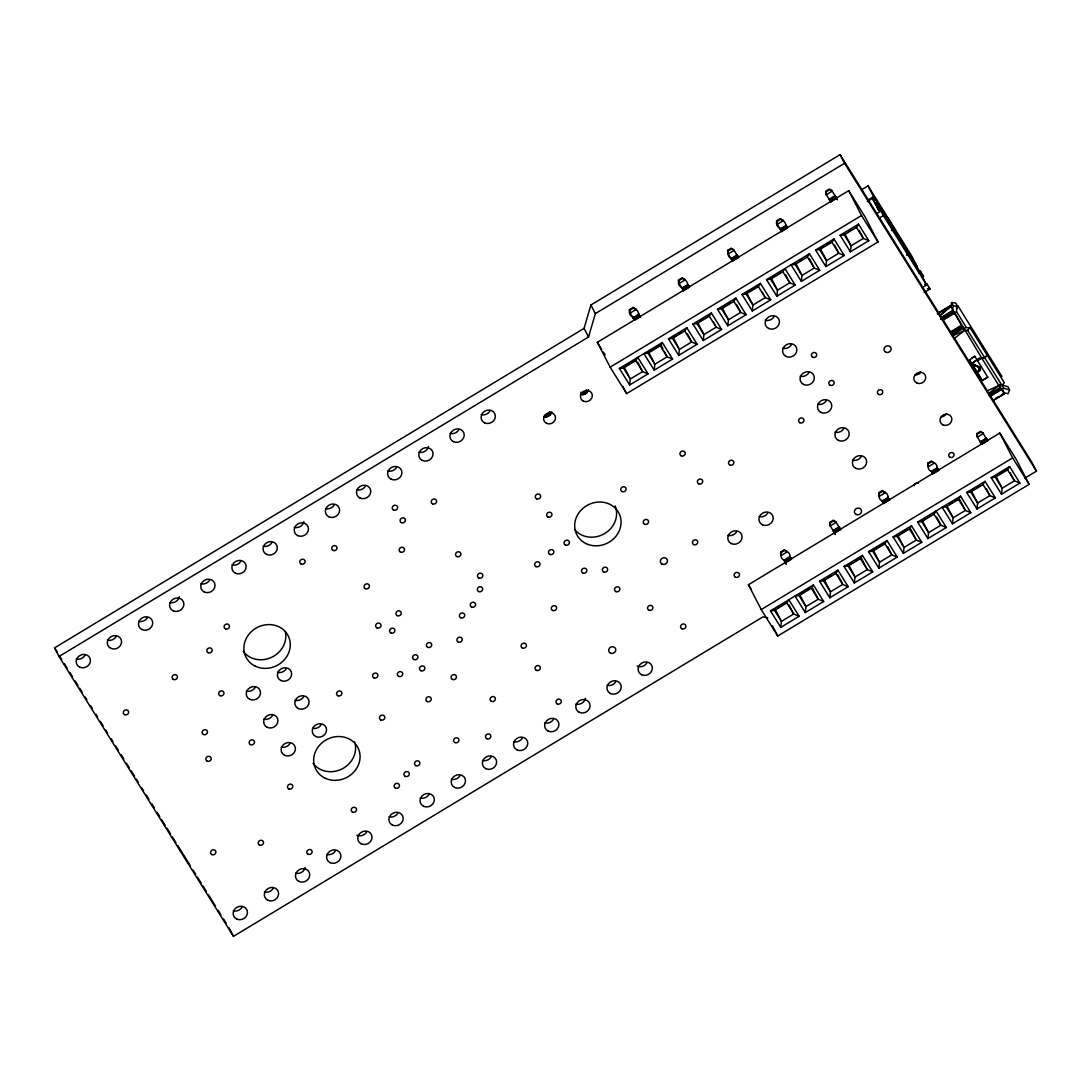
<?xml version="1.0" encoding="UTF-8"?>
<svg xmlns="http://www.w3.org/2000/svg" width="1091" height="1091" viewBox="0 0 1091 1091"><rect width="100%" height="100%" fill="white"/><g stroke="black" fill="none" stroke-linecap="round" stroke-linejoin="round"><path stroke-width="1.5" d="M981.941 379.927L977.195 372.331L980.236 370.108L979.786 367.272L979.909 370.122L977.059 372.113L982.214 380.473L987.737 377.145L982.214 380.473M969.994 327.614L967.635 330.355L964.553 330.478L963.721 328.855L965.494 327.791L969.994 327.614L987.096 355.052L984.737 357.793L981.655 357.916L950.384 305.753L937.414 313.581L950.493 305.862L951.366 307.103M1004.456 393.51L993.083 400.561L1004.552 393.742L1001.933 389.282L1003.665 388.246L1009.598 389.951L1008.084 393.769L1003.993 392.596M547.014 415.235L545.391 415.207L543.836 416.68L546.905 416.735L549.632 411.621M583.808 393.046L582.171 393.019L580.63 394.478L583.699 394.547L586.453 389.937M919.645 373.763L919.699 372.986L916.835 374.718M629.671 384.959L619.374 368.431L623.452 367.994L635.726 360.589L637.771 357.343L648.068 373.858L629.671 384.959L630.325 379.013L624.052 366.849L634.948 360.275M619.374 368.431L662.292 342.533L672.601 359.062L654.205 370.163L654.859 364.217L648.586 352.052M678.725 355.366L668.428 338.837L686.825 327.736L697.122 344.265L678.725 355.366L679.379 349.42L673.106 337.255L675.834 335.619M703.259 340.569L692.949 324.041L711.346 312.94L721.642 329.468L703.259 340.569L703.9 334.61L697.626 322.459M727.779 325.773L717.483 309.244L735.866 298.143L746.176 314.672L727.779 325.773L728.433 319.813L722.16 307.662L724.888 306.026M752.299 310.976L742.003 294.447L760.4 283.346L770.696 299.875L752.299 310.976L752.954 305.016L746.68 292.865L757.59 286.292M776.833 296.179L766.523 279.651L770.614 279.201L782.874 271.809L784.92 268.55L795.23 285.078L776.833 296.179L777.488 290.22L771.214 278.069M766.523 279.651L809.454 253.753L819.75 270.282L801.353 281.383L802.008 275.423L795.734 263.272M780.774 627.366L770.464 610.837L774.555 610.387L786.816 602.996L788.861 599.736L799.158 616.265L780.774 627.366L781.415 621.406L775.155 609.255M825.887 266.586L815.577 250.057L833.974 238.956L844.27 255.485L825.887 266.586L826.528 260.626L820.255 248.475M770.464 610.837L813.381 584.94L823.691 601.468L805.294 612.569L805.949 606.61L799.676 594.459L803.767 591.99M850.407 251.789L840.111 235.261L858.494 224.16L868.804 240.688L850.407 251.789L851.062 245.83L844.789 233.679M829.828 597.773L819.518 581.244L837.915 570.143L848.212 586.672L829.828 597.773L830.469 591.813L824.196 579.662M854.348 582.976L844.052 566.447L862.435 555.346L872.745 571.875L854.348 582.976L855.003 577.016L848.73 564.865M878.869 568.179L868.572 551.651L886.969 540.55L897.266 557.078L878.869 568.179L879.523 562.22L873.25 550.069L884.146 543.495M903.403 553.382L893.093 536.854L911.49 525.753L921.8 542.282L903.403 553.382L904.057 547.423L897.784 535.272L907.317 529.517M927.923 538.586L917.626 522.057L921.704 521.607L933.978 514.202L936.023 510.956L946.32 527.485L927.923 538.586L928.577 532.626L922.304 520.475L925.032 518.825M917.626 522.057L960.544 496.16L970.84 512.688L952.457 523.789L953.098 517.83L946.824 505.679M976.977 508.979L966.681 492.464L985.064 481.363L995.374 497.891L976.977 508.979L977.631 503.033L971.358 490.882L974.086 489.232M1001.497 494.182L991.201 477.653L1009.598 466.566L1019.894 483.095L1001.497 494.182L1002.152 488.236L995.878 476.085M979.718 370.395L979.295 367.012M963.721 328.855L954.543 313.267L956.275 312.217L957.421 306.244L955.757 302.998L951.611 302.602L950.807 306.721L940.374 315.367M951.611 302.602L953.275 305.835L952.484 309.953L954.543 313.267M767.832 617.806L762.977 616.879L233.46 936.364L59.009 656.496L54.55 647.849L584.067 328.377L590.913 304.989L840.097 154.636L1031.991 462.489L1036.45 471.135L1024.79 478.172M59.009 656.496L588.526 337.01L595.372 313.622L844.557 163.282L840.097 154.636M583.699 394.547L586.522 393.128L588.608 389.664M545.868 416.885L546.468 415.316M582.662 394.697L583.262 393.128M546.905 416.735L549.728 415.33L551.541 412.821L549.469 413.175M956.357 308.739L958.034 306.039L1001.988 376.559M654.205 370.163L643.895 353.634L647.986 353.198L660.246 345.792L662.292 342.533M668.428 338.837L672.506 338.401L684.78 330.996L686.825 327.736M692.949 324.041L697.04 323.591L709.3 316.199L711.346 312.94M717.483 309.244L721.56 308.794L733.82 301.402L735.866 298.143M742.003 294.447L746.094 293.997L758.354 286.606L760.4 283.346M801.353 281.383L791.057 264.854L795.134 264.404L807.408 257.012L809.454 253.753M815.577 250.057L819.668 249.607L831.928 242.216L833.974 238.956M840.111 235.261L844.189 234.81L856.449 227.419L858.494 224.16M805.294 612.569L794.998 596.041L799.076 595.591L811.336 588.199L813.381 584.94M819.518 581.244L823.61 580.794L835.87 573.402L837.915 570.143M844.052 566.447L848.13 565.997L860.39 558.606L862.435 555.346M868.572 551.651L872.664 551.2L884.924 543.809L886.969 540.55M893.093 536.854L897.184 536.404L909.444 529.012L911.49 525.753M952.457 523.789L942.147 507.26L946.238 506.81L958.498 499.405L960.544 496.16M966.681 492.464L970.758 492.014L983.018 484.609L985.064 481.363M991.201 477.653L995.292 477.217L1007.552 469.812L1009.598 466.566M544.832 416.871L545.923 415.316M581.626 394.669L582.703 393.115M977.195 372.331L978.9 369.876M979.282 358.066L977.086 359.962L977.495 360.726L981.791 358.134L984.873 358.012L987.232 355.271L1004.334 382.709L1001.974 385.45L998.892 385.573L986.687 391.096M939.869 315.504L950.479 306.053M979.418 358.284L973.827 362.267L973.104 363.971L980.263 368.185L979.391 366.685L980.495 369.044M954.025 338.687L964.553 330.478L952.348 335.973M988.351 393.742L998.892 385.573L981.791 358.134M977.086 359.962C964.976 365.54 981.777 365.076 979.773 370.722M629.507 309.558L633.107 307.389L635.63 308.903C645.545 317.999 627.393 321.75 629.507 309.558L630.093 313.131L635.971 309.571L635.63 308.903M678.561 279.964L682.161 277.782L684.684 279.296C694.599 288.392 676.447 292.156 678.561 279.964L679.148 283.524L685.025 279.978L684.684 279.296M731.706 259.617L737.598 256.071L738.402 257.599L732.511 261.144L727.847 253.262L727.615 250.371L731.215 248.189L733.738 249.703L738.593 257.681M776.669 220.764L780.27 218.595L782.779 220.109C792.693 229.205 774.555 232.969 776.669 220.764L777.242 224.337L783.133 220.791L782.779 220.109M831.833 190.516L832.188 191.198L826.296 194.744L825.723 191.17L829.324 189.002L831.833 190.516L836.429 198.016M629.862 310.226L633.462 308.057L635.971 309.571M678.916 280.632L682.516 278.464L685.025 279.978M727.97 251.039L731.57 248.871L734.079 250.385L728.202 253.93L727.615 250.371M777.01 221.446L780.611 219.277L783.133 220.791M826.296 194.744L826.064 191.852L829.665 189.684L832.188 191.198M632.998 317.781L638.876 314.235M682.052 288.188L687.93 284.642M731.106 258.594L736.984 255.049M780.147 229.001L786.038 225.455M825.955 194.062L829.201 199.408L835.092 195.848M633.38 318.422L639.271 314.876L639.667 315.572L640.294 316.785L634.417 320.331C630.407 316.635 640.717 316.826 638.617 313.69M688.189 285.065L689.348 287.192L683.457 290.738C679.461 287.042 689.757 287.233 687.671 284.096M731.352 259.017L737.243 255.471M781.756 231.647C777.187 227.937 787.838 228.046 785.779 224.91M830.81 202.04L829.46 199.83L835.351 196.271M731.488 259.235L737.366 255.676M780.529 229.642L786.42 226.082L787.034 227.01M835.474 196.489L829.583 200.035L830.196 200.976M633.503 318.627L639.381 315.067M682.557 289.033L688.435 285.474M732.579 261.022L731.693 259.481L737.489 255.88M780.651 229.833L786.543 226.287L787.375 227.61M829.706 200.239L835.474 196.38M633.612 318.817L639.49 315.258L640.485 316.881M682.652 289.21L688.544 285.665M633.707 318.981L639.585 315.422M682.748 289.388C698.635 282.474 678.657 286.047 683.539 290.615M731.802 259.781L737.693 256.235M780.856 230.187C796.539 223.26 777.378 227.719 781.565 231.551L787.457 227.992L786.747 226.642M829.91 200.594C845.593 193.666 826.433 198.126 830.619 201.958L836.497 198.398L835.801 197.048M633.776 319.118L639.667 315.572M682.83 289.524L688.721 285.965M731.884 259.931L737.775 256.371M780.542 229.533L780.951 230.228L786.816 226.778M829.992 200.73L835.87 197.185M597.322 342.329L848.716 190.652L865.204 217.095L878.023 241.943L626.629 393.619L610.155 367.176L597.322 342.329L601.659 349.284M861.467 189.82L868.027 185.852L911.299 255.267L916.876 266.081L887.624 217.75L889.37 221.132L873.605 196.666L868.027 185.852M867.836 200.144L873.605 196.666M867.263 201.508L874.286 197.266L877.45 202.49L875.582 203.622L879.223 210.672M879.101 218.132L884.01 215.172L880.846 209.963L878.664 210.495L872.827 199.203L874.709 198.071L874.286 197.266M610.155 367.176L861.535 215.5L848.716 190.652M876.905 213.4L881.255 210.768L880.846 209.963M649.936 351.234L659.482 345.479M678.561 333.969L681.275 332.332M700.354 320.822L703.081 319.172M705.809 317.536L708.536 315.885M727.602 304.375L730.329 302.739M772.578 277.25L775.292 275.6M778.019 273.964L780.747 272.314M799.826 260.804L802.553 259.167M821.618 247.657L824.346 246.007M827.073 244.37L829.801 242.72M848.88 231.21L851.594 229.56M795.23 285.078L789.748 282.828L777.488 290.22L770.614 279.201M844.27 255.485L838.802 253.235L826.528 260.626L819.668 249.607M891.606 230.515L894.497 228.769M906.539 255.117L909.458 253.357M919.658 271.482L920.299 271.086L923.477 276.309L921.595 277.441M918.854 273.036L920.722 271.904L920.299 271.086M922.372 287.547L927.282 284.587L926.859 283.783L924.677 284.315M924.213 292.497L930.023 289.006L929.6 288.188L927.418 288.72M937.51 313.881L950.697 306.121M941.397 317.331L952.757 310.471M941.683 317.876L953.043 311.017M940.633 319.404L953.411 311.685M942.501 319.349L953.861 312.49M943.019 320.236L954.38 313.376M950.016 332.141L961.376 325.295M950.643 333.205L962.017 326.345M951.284 334.255L962.644 327.395M951.925 335.292L963.285 328.432M971.986 357.889L974.754 356.225L987.737 377.145M977.345 372.645L969.517 360.085L974.754 356.225M977.359 360.507L981.655 357.916M1009.598 389.951L1007.934 386.705L1001.988 385L1000.256 386.05L999.424 384.427M988.76 394.397L1000.133 387.55L1004.552 393.796M989.292 395.215L1000.652 388.369M989.742 395.924L1001.102 389.064M990.123 396.483L1001.483 389.623M995.742 398.256L998.579 396.538M1001.429 394.833L1004.265 393.115M780.611 551.964L784.211 549.782L786.72 551.296C796.103 556.928 781.511 565.711 780.842 554.855L780.611 551.964L781.183 555.524L787.075 551.978L786.72 551.296M835.774 521.703L836.129 522.384L830.237 525.93L829.665 522.357L833.265 520.189L835.774 521.703L840.438 529.599L834.56 533.144L835.42 534.522L832.883 530.049M878.705 492.764L882.305 490.595L884.828 492.109C894.211 497.741 879.619 506.524 878.937 495.655L878.705 492.764L879.291 496.337L885.183 492.791L884.828 492.109M927.759 463.17L931.359 461.002L933.882 462.516C943.265 468.148 928.659 476.931 927.991 466.062L927.759 463.17L928.346 466.743L934.223 463.184L933.882 462.516M976.813 433.577L980.414 431.409L982.936 432.922L987.6 440.805L981.709 444.364L977.045 436.468L976.813 433.577L977.4 437.15L983.277 433.591L982.936 432.922M780.951 552.632L784.552 550.464L787.075 551.978M830.237 525.93L830.006 523.039L833.606 520.871L836.129 522.384M879.06 493.446L882.66 491.277L885.183 492.791M928.114 463.852L931.714 461.67L934.223 463.184M977.168 434.259L980.768 432.077L983.277 433.591M784.088 560.188L789.979 556.642M829.896 525.262L833.142 530.594L839.034 527.048M882.196 501.001L888.088 497.441M931.25 471.407L937.128 467.848M980.304 441.814L986.182 438.255M833.142 530.594L839.156 527.253L838.761 526.503M980.427 442.019L986.319 438.473L985.923 437.709M783.829 559.642L786.366 564.115C780.57 559.683 790.839 559.328 789.707 556.096M834.56 533.144L833.401 531.017L839.293 527.471M888.319 500.701L883.615 503.551C879.605 499.842 889.915 500.033 887.815 496.91M938.737 470.494L932.655 473.958C928.659 470.248 938.969 470.439 936.869 467.316M980.55 442.237L986.441 438.677M784.47 560.829L790.361 557.269L790.757 557.965L791.398 559.192L785.506 562.738M833.524 531.235L839.415 527.676L840.629 529.68M882.578 501.628L888.333 497.864M931.632 472.035L937.51 468.489L938.615 470.276L937.387 468.271M980.032 441.269L980.686 442.332L986.564 438.896M784.593 561.033L790.484 557.474M833.647 531.426L839.538 527.88M882.701 501.833L888.469 497.973M931.755 472.239L937.633 468.694M981.3 443.369L980.891 442.687L986.687 439.1M784.702 561.21L790.593 557.665L791.466 559.056M833.756 531.617L839.634 528.071M882.81 502.024L888.469 498.082M930.978 470.862L931.85 472.294L937.742 468.871M980.904 442.837L986.796 439.278M784.797 561.374L790.689 557.828M839.729 528.235L833.851 531.781L839.811 528.371M882.905 502.187L888.674 498.328M931.946 472.594L937.837 469.048M981 443.001L986.891 439.441M784.879 561.524L790.757 557.965M882.974 502.324L888.688 498.478M932.028 472.73L937.919 469.185M981.082 443.137L986.973 439.591M748.426 584.735L999.806 433.059L1016.294 459.502L1029.113 484.349L777.733 636.026L761.245 609.583L748.426 584.735L751.031 588.908M761.245 609.583L1012.639 457.906L999.806 433.059M777.869 607.619L780.597 605.969M783.324 604.332L786.052 602.682M806.481 590.354L809.208 588.704M828.287 577.194L831.015 575.557M850.094 564.047L852.821 562.397M855.535 560.76L858.262 559.11M927.759 517.189L930.473 515.538M949.552 504.028L952.279 502.392M955.007 500.742L957.734 499.105M976.8 487.595L979.527 485.945M997.242 475.253L1006.788 469.498M549.619 412.657L551.814 411.866M883.587 214.368L882.837 214.545L876.809 202.871M955.771 306.53L958.034 306.039M586.249 390.973L588.322 390.633M586.017 391.464L587.872 391.546M549.223 413.653L551.091 413.748M953.275 305.835L957.421 306.244M585.69 391.901L587.272 392.392L586.426 390.769M548.909 414.103L550.478 414.58M582.171 393.019L580.848 392.215M974.604 364.912L979.091 366.781M868.804 240.688L863.322 238.424L856.449 227.419M819.75 270.282L814.268 268.031L807.408 257.012M770.696 299.875L765.214 297.625L758.354 286.606M746.176 314.672L740.694 312.421L733.82 301.402M721.642 329.468L716.173 327.218L709.3 316.199M697.122 344.265L691.639 342.015L684.78 330.996M1019.894 483.095L1014.412 480.831L1007.552 469.812M672.601 359.062L667.119 356.812L660.246 345.792M995.374 497.891L989.892 495.628L983.018 484.609M648.068 373.858L642.585 371.608L635.726 360.589M970.84 512.688L965.371 510.424L958.498 499.405M946.32 527.485L940.837 525.221L933.978 514.202M921.8 542.282L916.317 540.031L909.444 529.012M897.266 557.078L891.783 554.828L884.924 543.809M872.745 571.875L867.263 569.625L860.39 558.606M848.212 586.672L842.743 584.421L835.87 573.402M823.691 601.468L818.209 599.218L811.336 588.199M799.158 616.265L793.689 614.015L786.816 602.996M979.118 366.453L980.468 369.413M585.294 392.296L586.522 393.128M548.514 414.498L549.728 415.33M999.438 386.159L1002.493 390.373L1001.933 389.282M584.844 392.624L585.662 393.742M548.05 414.825L548.868 415.944M998.892 385.573L1000.133 387.55M956.425 311.521L966.285 327.355M967.635 330.355L984.737 357.793M984.873 358.012L1001.974 385.45M876.523 202.04L918.513 270.909L913.985 262.14L918.963 270.132L926.627 284.983L883.369 215.568M926.859 283.783L930.023 289.006M872.827 199.203L875.582 203.622M977.059 372.113L969.517 360.085M844.557 163.282L1036.45 471.135M861.535 215.5L878.023 241.943M1012.639 457.906L1029.113 484.349M836.497 198.398L837.356 199.776M844.189 234.81L851.062 245.83L863.322 238.424L859.135 230.324M995.292 477.217L1002.152 488.236L1014.412 480.831L1010.239 472.73M831.928 242.216L838.802 253.235M970.758 492.014L977.631 503.033L989.892 495.628L986.4 488.877M776.901 223.669L780.406 229.424M795.134 264.404L802.008 275.423L814.268 268.031L809.386 258.567M946.238 506.81L953.098 517.83L965.371 510.424L959.794 499.623M782.874 271.809L789.748 282.828M921.704 521.607L928.577 532.626L940.837 525.221L936.664 517.12M727.847 253.262C728.924 260.613 734.816 259.072 736.725 254.503M746.094 293.997L752.954 305.016L765.214 297.625L762.432 292.224M897.184 536.404L904.057 547.423L916.317 540.031L910.74 529.217M721.56 308.794L728.433 319.813L740.694 312.421L736.507 304.321M872.664 551.2L879.523 562.22L891.783 554.828L887.61 546.714M678.793 282.855L682.311 288.61M697.04 323.591L703.9 334.61L716.173 327.218L713.378 321.818M848.13 565.997L855.003 577.016L867.263 569.625L860.99 557.474M672.506 338.401L679.379 349.42L691.639 342.015L687.453 333.914M823.61 580.794L830.469 591.813L842.743 584.421L837.861 574.971M629.739 312.449L633.257 318.204M647.986 353.198L654.859 364.217L667.119 356.812L664.324 351.411M799.076 595.591L805.949 606.61L818.209 599.218L812.631 588.417M623.452 367.994L630.325 379.013L642.585 371.608L637.717 362.157M774.555 610.387L781.415 621.406L793.689 614.015L788.807 604.564M603.405 352.079L605.137 354.861M54.55 647.849L57.25 652.186M59.95 656.509L61.737 659.4M64.437 663.723L67.137 668.047M69.838 672.383L72.538 676.706M75.238 681.029L77.925 685.366M79.725 688.244L82.425 692.58M85.125 696.904L86.925 699.781M90.512 705.563L92.312 708.441M95.913 714.21L97.713 717.101M100.413 721.424L103.113 725.76M105.8 730.084L107.6 732.961M111.2 738.743L113 741.621M115.701 745.958L118.387 750.281M121.087 754.604L123.788 758.941M126.488 763.264L129.188 767.587M130.988 770.478L134.575 776.247M136.375 779.138L138.175 782.015M141.775 787.784L143.576 790.675M146.276 794.998L148.962 799.321M151.663 803.658L154.363 807.981M157.063 812.318L159.763 816.641M161.55 819.518L165.15 825.301M166.95 828.178L170.551 833.947M172.351 836.838L175.937 842.607M177.738 845.498L190.325 865.681M193.025 870.018L195.725 874.341M197.526 877.232L201.126 883.001M202.912 885.878L206.513 891.661M208.313 894.538L215.513 906.076M218.2 910.412L220.9 914.735M223.6 919.058L226.301 923.395M834.82 195.316L835.256 196.025L829.201 199.408M828.942 198.862L829.46 199.83M881.923 500.455L883.192 502.569M986.564 438.787L987.791 440.9M737.366 255.567L737.98 256.617M633.38 318.313L634.485 320.209M835.692 196.735L836.088 197.416M931.85 472.294L932.246 472.976M888.892 498.682L889.683 500.087M688.735 285.869L689.539 287.274M888.865 498.778L889.492 499.992M1001.988 385L1003.665 388.246M1002.315 389.351L1003.434 391.519M978.832 366.603L979.391 367.681M979.65 368.144L980.386 369.767M979.609 368.458L980.168 369.535M979.5 368.758L980.236 370.108M979.35 369.044L980.032 370.435M978.913 369.549L979.473 370.626M923.054 275.491L923.477 276.309M834.615 245.12L838.106 251.885M785.561 274.727L789.052 281.478M660.846 344.661L662.933 348.711M772.442 625.798L777.733 636.026M590.913 304.989L595.372 313.622M622.866 386.309L626.629 393.619M584.067 328.377L588.526 337.01M547.082 414.798L547.914 416.421L547.546 415.071M229.001 927.718L233.46 936.364M584.34 392.869L584.708 394.219M354.657 741.921A23.661 21.425 -27.3 0 1 342.179 768.855A23.661 21.425 -27.3 0 1 313.035 763.305M615.106 505.883A23.661 21.425 -27.3 0 1 604.755 533.485A23.661 21.425 -27.3 0 1 575.052 530.049M285.31 631.553A23.661 21.425 -27.3 0 1 271.591 657.314A23.661 21.425 -27.3 0 1 243.252 651.354M920.463 371.758A6.096 5.51 -27.3 0 1 915.254 374.909M946.565 413.625A6.096 5.51 -27.3 0 1 941.356 416.776M646.908 662.987A7.282 6.587 -27.3 0 1 637.117 666.069M615.76 681.78A7.282 6.587 -27.3 0 1 607.087 685.284M585.485 698.308A7.282 6.587 -27.3 0 1 575.939 704.077M553.464 719.364A7.282 6.587 -27.3 0 1 544.791 722.869M522.316 738.157A7.282 6.587 -27.3 0 1 513.643 741.662M491.168 756.949A7.282 6.587 -27.3 0 1 482.495 760.454M460.02 775.742A7.282 6.587 -27.3 0 1 451.347 779.247M428.872 794.534A7.282 6.587 -27.3 0 1 420.199 798.039M397.724 813.327A7.282 6.587 -27.3 0 1 389.051 816.832M366.576 832.119A7.282 6.587 -27.3 0 1 356.784 835.215M335.428 850.925A7.282 6.587 -27.3 0 1 326.755 854.43M305.166 867.454A7.282 6.587 -27.3 0 1 295.606 873.223M273.132 888.51A7.282 6.587 -27.3 0 1 264.458 892.015M241.984 907.303A7.282 6.587 -27.3 0 1 233.31 910.808M489.9 411.116A7.282 6.587 -27.3 0 1 481.226 414.621M458.752 429.909A7.282 6.587 -27.3 0 1 450.078 433.413M428.49 446.437A7.282 6.587 -27.3 0 1 418.93 452.206M396.456 467.494A7.282 6.587 -27.3 0 1 387.782 470.998M365.308 486.286A7.282 6.587 -27.3 0 1 356.634 489.791M334.16 505.078A7.282 6.587 -27.3 0 1 325.486 508.583M303.898 521.607A7.282 6.587 -27.3 0 1 294.338 527.376M271.864 542.663A7.282 6.587 -27.3 0 1 263.19 546.168M240.716 561.456A7.282 6.587 -27.3 0 1 232.042 564.961M209.567 580.248A7.282 6.587 -27.3 0 1 200.894 583.753M179.306 596.777A7.282 6.587 -27.3 0 1 169.746 602.546M147.285 617.833A7.282 6.587 -27.3 0 1 138.598 621.338M116.137 636.626A7.282 6.587 -27.3 0 1 107.45 640.131M84.989 655.418A7.282 6.587 -27.3 0 1 76.302 658.923M289.947 743.571A7.282 6.587 -27.3 0 1 281.273 747.076M321.095 724.779A7.282 6.587 -27.3 0 1 312.421 728.283M272.505 715.587A7.282 6.587 -27.3 0 1 263.817 719.092M303.653 696.794A7.282 6.587 -27.3 0 1 294.965 700.299M255.062 687.603A7.282 6.587 -27.3 0 1 246.375 691.108M286.21 668.797A7.282 6.587 -27.3 0 1 277.523 672.315M843.752 428.681A7.282 6.587 -27.3 0 1 835.079 432.186M861.194 456.665A7.282 6.587 -27.3 0 1 852.521 460.17M767.75 513.056A7.282 6.587 -27.3 0 1 759.077 516.561M736.602 531.849A7.282 6.587 -27.3 0 1 727.929 535.354M808.867 372.713A7.282 6.587 -27.3 0 1 800.194 376.218M826.31 400.697A7.282 6.587 -27.3 0 1 817.636 404.202M791.425 344.729A7.282 6.587 -27.3 0 1 782.738 348.234M773.983 316.745A7.282 6.587 -27.3 0 1 765.296 320.249M914.149 485.7A2.741 2.482 -27.3 0 1 918.213 483.258M400.452 552.06A2.741 2.482 -27.3 0 0 404.516 549.619A2.741 2.482 -27.3 0 0 400.52 547.682A2.741 2.482 -27.3 0 0 400.452 552.06M173.387 679.434A2.741 2.482 -27.3 0 0 177.451 676.993A2.741 2.482 -27.3 0 0 173.442 675.056A2.741 2.482 -27.3 0 0 173.387 679.434M486.804 738.73A2.741 2.482 -27.3 0 0 490.868 736.289A2.741 2.482 -27.3 0 0 486.872 734.352A2.741 2.482 -27.3 0 0 486.804 738.73M324.995 778.115A23.661 21.425 -27.3 0 0 360.071 756.949A23.661 21.425 -27.3 0 0 325.527 740.243A23.661 21.425 -27.3 0 0 324.995 778.115M586.017 543.604A23.661 21.425 -27.3 0 0 621.079 522.453A23.661 21.425 -27.3 0 0 586.535 505.733A23.661 21.425 -27.3 0 0 586.017 543.604M255.226 666.165A23.661 21.425 -27.3 0 0 290.288 645.013A23.661 21.425 -27.3 0 0 255.744 628.293A23.661 21.425 -27.3 0 0 255.226 666.165M583.317 401.147A6.096 5.51 -27.3 0 0 592.331 395.706A6.096 5.51 -27.3 0 0 583.44 391.396A6.096 5.51 -27.3 0 0 583.317 401.147M546.523 423.349A6.096 5.51 -27.3 0 0 555.551 417.894A6.096 5.51 -27.3 0 0 546.659 413.598A6.096 5.51 -27.3 0 0 546.523 423.349M916.74 382.982A6.096 5.51 -27.3 0 0 925.768 377.541A6.096 5.51 -27.3 0 0 916.876 373.231A6.096 5.51 -27.3 0 0 916.74 382.982M942.842 424.849A6.096 5.51 -27.3 0 0 951.87 419.408A6.096 5.51 -27.3 0 0 942.965 415.112A6.096 5.51 -27.3 0 0 942.842 424.849M729.824 465.025A2.741 2.482 -27.3 0 0 733.875 462.584A2.741 2.482 -27.3 0 0 729.879 460.647A2.741 2.482 -27.3 0 0 729.824 465.025M458.234 641.985A2.741 2.482 -27.3 0 0 462.284 639.544A2.741 2.482 -27.3 0 0 458.288 637.608A2.741 2.482 -27.3 0 0 458.234 641.985M622.047 491.536A2.741 2.482 -27.3 0 0 626.098 489.095A2.741 2.482 -27.3 0 0 622.102 487.159A2.741 2.482 -27.3 0 0 622.047 491.536M582.799 572.98A2.741 2.482 -27.3 0 0 586.863 570.538A2.741 2.482 -27.3 0 0 582.867 568.602A2.741 2.482 -27.3 0 0 582.799 572.98M393.537 510.029A2.741 2.482 -27.3 0 0 397.601 507.574A2.741 2.482 -27.3 0 0 393.606 505.638A2.741 2.482 -27.3 0 0 393.537 510.029M337.855 695.744A2.741 2.482 -27.3 0 0 341.906 693.29A2.741 2.482 -27.3 0 0 337.91 691.367A2.741 2.482 -27.3 0 0 337.855 695.744M644.536 524.185A2.741 2.482 -27.3 0 0 648.6 521.743A2.741 2.482 -27.3 0 0 644.604 519.807A2.741 2.482 -27.3 0 0 644.536 524.185M830.115 385.259A2.741 2.482 -27.3 0 0 834.165 382.805A2.741 2.482 -27.3 0 0 830.169 380.882A2.741 2.482 -27.3 0 0 830.115 385.259M547.914 517.011A2.741 2.482 -27.3 0 0 551.964 514.57A2.741 2.482 -27.3 0 0 547.968 512.634A2.741 2.482 -27.3 0 0 547.914 517.011M536.567 498.819A2.741 2.482 -27.3 0 0 540.631 496.378A2.741 2.482 -27.3 0 0 536.636 494.441A2.741 2.482 -27.3 0 0 536.567 498.819M812.672 357.275A2.741 2.482 -27.3 0 0 816.723 354.82A2.741 2.482 -27.3 0 0 812.727 352.898A2.741 2.482 -27.3 0 0 812.672 357.275M420.84 670.706A2.741 2.482 -27.3 0 0 424.89 668.265A2.741 2.482 -27.3 0 0 420.894 666.328A2.741 2.482 -27.3 0 0 420.84 670.706M522.371 647.959A2.741 2.482 -27.3 0 0 526.435 645.504A2.741 2.482 -27.3 0 0 522.439 643.581A2.741 2.482 -27.3 0 0 522.371 647.959M536.336 670.338A2.741 2.482 -27.3 0 0 540.386 667.897A2.741 2.482 -27.3 0 0 536.39 665.96A2.741 2.482 -27.3 0 0 536.336 670.338M373.858 677.866A2.741 2.482 -27.3 0 0 377.922 675.424A2.741 2.482 -27.3 0 0 373.927 673.488A2.741 2.482 -27.3 0 0 373.858 677.866M415.835 765.623A2.741 2.482 -27.3 0 0 419.899 763.168A2.741 2.482 -27.3 0 0 415.903 761.245A2.741 2.482 -27.3 0 0 415.835 765.623M380.773 719.91A2.741 2.482 -27.3 0 0 384.837 717.455A2.741 2.482 -27.3 0 0 380.841 715.532A2.741 2.482 -27.3 0 0 380.773 719.91M405.266 776.383A2.741 2.482 -27.3 0 0 409.316 773.928A2.741 2.482 -27.3 0 0 405.32 772.005A2.741 2.482 -27.3 0 0 405.266 776.383M398.651 676.393A2.741 2.482 -27.3 0 0 402.715 673.938A2.741 2.482 -27.3 0 0 398.72 672.001A2.741 2.482 -27.3 0 0 398.651 676.393M413.857 659.51A2.741 2.482 -27.3 0 0 417.908 657.068A2.741 2.482 -27.3 0 0 413.912 655.132A2.741 2.482 -27.3 0 0 413.857 659.51M219.918 695.649A2.741 2.482 -27.3 0 0 223.982 693.194A2.741 2.482 -27.3 0 0 219.987 691.271A2.741 2.482 -27.3 0 0 219.918 695.649M390.864 632.944A2.741 2.482 -27.3 0 0 394.928 630.503A2.741 2.482 -27.3 0 0 390.933 628.566A2.741 2.482 -27.3 0 0 390.864 632.944M203.417 734.488A2.741 2.482 -27.3 0 0 207.481 732.047A2.741 2.482 -27.3 0 0 203.485 730.111A2.741 2.482 -27.3 0 0 203.417 734.488M456.829 556.56A2.741 2.482 -27.3 0 0 460.893 554.105A2.741 2.482 -27.3 0 0 456.897 552.182A2.741 2.482 -27.3 0 0 456.829 556.56M207.154 761.123A2.741 2.482 -27.3 0 0 211.218 758.668A2.741 2.482 -27.3 0 0 207.222 756.745A2.741 2.482 -27.3 0 0 207.154 761.123M124.606 714.646A2.741 2.482 -27.3 0 0 128.67 712.191A2.741 2.482 -27.3 0 0 124.674 710.268A2.741 2.482 -27.3 0 0 124.606 714.646M211.831 854.58A2.741 2.482 -27.3 0 0 215.895 852.126A2.741 2.482 -27.3 0 0 211.899 850.203A2.741 2.482 -27.3 0 0 211.831 854.58M225.401 628.798A2.741 2.482 -27.3 0 0 229.465 626.343A2.741 2.482 -27.3 0 0 225.469 624.42A2.741 2.482 -27.3 0 0 225.401 628.798M301.075 564.006A2.741 2.482 -27.3 0 0 305.125 561.565A2.741 2.482 -27.3 0 0 301.13 559.628A2.741 2.482 -27.3 0 0 301.075 564.006M365.39 588.635A2.741 2.482 -27.3 0 0 369.44 586.181A2.741 2.482 -27.3 0 0 365.444 584.244A2.741 2.482 -27.3 0 0 365.39 588.635M681.22 455.833A2.741 2.482 -27.3 0 0 685.284 453.392A2.741 2.482 -27.3 0 0 681.289 451.456A2.741 2.482 -27.3 0 0 681.22 455.833M698.676 483.818A2.741 2.482 -27.3 0 0 702.727 481.376A2.741 2.482 -27.3 0 0 698.731 479.44A2.741 2.482 -27.3 0 0 698.676 483.818M681.861 628.757A2.741 2.482 -27.3 0 0 685.912 626.302A2.741 2.482 -27.3 0 0 681.916 624.379A2.741 2.482 -27.3 0 0 681.861 628.757M491.359 701.336A2.741 2.482 -27.3 0 0 495.409 698.881A2.741 2.482 -27.3 0 0 491.414 696.958A2.741 2.482 -27.3 0 0 491.359 701.336M535.954 566.597A2.741 2.482 -27.3 0 0 540.018 564.142A2.741 2.482 -27.3 0 0 536.008 562.206A2.741 2.482 -27.3 0 0 535.954 566.597M427.686 647.318A2.741 2.482 -27.3 0 0 431.736 644.876A2.741 2.482 -27.3 0 0 427.74 642.94A2.741 2.482 -27.3 0 0 427.686 647.318M552.591 610.469A2.741 2.482 -27.3 0 0 556.642 608.028A2.741 2.482 -27.3 0 0 552.646 606.091A2.741 2.482 -27.3 0 0 552.591 610.469M397.219 615.638A2.741 2.482 -27.3 0 0 401.283 613.183A2.741 2.482 -27.3 0 0 397.274 611.26A2.741 2.482 -27.3 0 0 397.219 615.638M288.774 788.902A2.741 2.482 -27.3 0 0 292.824 786.461A2.741 2.482 -27.3 0 0 288.829 784.524A2.741 2.482 -27.3 0 0 288.774 788.902M259.494 845.075A2.741 2.482 -27.3 0 0 263.545 842.634A2.741 2.482 -27.3 0 0 259.549 840.697A2.741 2.482 -27.3 0 0 259.494 845.075M208.149 652.691A2.741 2.482 -27.3 0 0 212.2 650.236A2.741 2.482 -27.3 0 0 208.204 648.313A2.741 2.482 -27.3 0 0 208.149 652.691M395.419 788.097A2.741 2.482 -27.3 0 0 399.483 785.656A2.741 2.482 -27.3 0 0 395.488 783.72A2.741 2.482 -27.3 0 0 395.419 788.097M352.502 812.072A2.741 2.482 -27.3 0 0 356.552 809.617A2.741 2.482 -27.3 0 0 352.557 807.695A2.741 2.482 -27.3 0 0 352.502 812.072M885.728 352.175A3.641 3.3 -27.3 0 0 891.129 348.929A3.641 3.3 -27.3 0 0 885.81 346.352A3.641 3.3 -27.3 0 0 885.728 352.175M856.149 514.447A3.641 3.3 -27.3 0 0 861.535 511.202A3.641 3.3 -27.3 0 0 856.23 508.624A3.641 3.3 -27.3 0 0 856.149 514.447M610.387 653.1A3.641 3.3 -27.3 0 0 615.788 649.841A3.641 3.3 -27.3 0 0 610.469 647.277A3.641 3.3 -27.3 0 0 610.387 653.1M401.393 522.616A2.741 2.482 -27.3 0 0 405.443 520.175A2.741 2.482 -27.3 0 0 401.447 518.239A2.741 2.482 -27.3 0 0 401.393 522.616M460.702 617.765A2.741 2.482 -27.3 0 0 464.752 615.324A2.741 2.482 -27.3 0 0 460.757 613.387A2.741 2.482 -27.3 0 0 460.702 617.765M250.453 744.621A2.741 2.482 -27.3 0 0 254.503 742.18A2.741 2.482 -27.3 0 0 250.507 740.243A2.741 2.482 -27.3 0 0 250.453 744.621M478.635 591.54A2.741 2.482 -27.3 0 0 482.699 589.099A2.741 2.482 -27.3 0 0 478.704 587.163A2.741 2.482 -27.3 0 0 478.635 591.54M565.356 544.995A2.741 2.482 -27.3 0 0 569.42 542.554A2.741 2.482 -27.3 0 0 565.424 540.618A2.741 2.482 -27.3 0 0 565.356 544.995M662.087 564.142A3.641 3.3 -27.3 0 0 667.487 560.883A3.641 3.3 -27.3 0 0 662.169 558.306A3.641 3.3 -27.3 0 0 662.087 564.142M615.815 591.581A2.741 2.482 -27.3 0 0 619.879 589.126A2.741 2.482 -27.3 0 0 615.883 587.19A2.741 2.482 -27.3 0 0 615.815 591.581M557.269 703.927A2.741 2.482 -27.3 0 0 561.32 701.486A2.741 2.482 -27.3 0 0 557.324 699.549A2.741 2.482 -27.3 0 0 557.269 703.927M471.544 606.991A2.741 2.482 -27.3 0 0 475.608 604.55A2.741 2.482 -27.3 0 0 471.612 602.614A2.741 2.482 -27.3 0 0 471.544 606.991M432.541 503.824A2.741 2.482 -27.3 0 0 436.591 501.383A2.741 2.482 -27.3 0 0 432.595 499.446A2.741 2.482 -27.3 0 0 432.541 503.824M549.782 554.392A2.741 2.482 -27.3 0 0 553.846 551.951A2.741 2.482 -27.3 0 0 549.85 550.014A2.741 2.482 -27.3 0 0 549.782 554.392M603.609 571.984A2.741 2.482 -27.3 0 0 607.66 569.543A2.741 2.482 -27.3 0 0 603.664 567.606A2.741 2.482 -27.3 0 0 603.609 571.984M648.845 610.169A2.741 2.482 -27.3 0 0 652.895 607.714A2.741 2.482 -27.3 0 0 648.9 605.791A2.741 2.482 -27.3 0 0 648.845 610.169M452.383 679.407A2.741 2.482 -27.3 0 0 456.447 676.952A2.741 2.482 -27.3 0 0 452.451 675.015A2.741 2.482 -27.3 0 0 452.383 679.407M478.772 577.985A2.741 2.482 -27.3 0 0 482.822 575.543A2.741 2.482 -27.3 0 0 478.826 573.607A2.741 2.482 -27.3 0 0 478.772 577.985M950.043 457.32A2.741 2.482 -27.3 0 0 954.093 454.879A2.741 2.482 -27.3 0 0 950.097 452.942A2.741 2.482 -27.3 0 0 950.043 457.32M427.195 701.54A2.741 2.482 -27.3 0 0 431.245 699.086A2.741 2.482 -27.3 0 0 427.249 697.149A2.741 2.482 -27.3 0 0 427.195 701.54M308.085 854.267A2.741 2.482 -27.3 0 0 312.135 851.826A2.741 2.482 -27.3 0 0 308.139 849.889A2.741 2.482 -27.3 0 0 308.085 854.267M332.987 550.41A2.741 2.482 -27.3 0 0 337.051 547.955A2.741 2.482 -27.3 0 0 333.055 546.032A2.741 2.482 -27.3 0 0 332.987 550.41M376.968 627.857A2.741 2.482 -27.3 0 0 381.032 625.402A2.741 2.482 -27.3 0 0 377.036 623.466A2.741 2.482 -27.3 0 0 376.968 627.857M693.685 544.586A2.741 2.482 -27.3 0 0 697.749 542.145A2.741 2.482 -27.3 0 0 693.753 540.209A2.741 2.482 -27.3 0 0 693.685 544.586M735.429 577.18A2.741 2.482 -27.3 0 0 739.493 574.725A2.741 2.482 -27.3 0 0 735.498 572.802A2.741 2.482 -27.3 0 0 735.429 577.18M878.705 394.451A2.741 2.482 -27.3 0 0 882.769 392.01A2.741 2.482 -27.3 0 0 878.773 390.073A2.741 2.482 -27.3 0 0 878.705 394.451M454.92 742.576A2.741 2.482 -27.3 0 0 458.97 740.134A2.741 2.482 -27.3 0 0 454.974 738.198A2.741 2.482 -27.3 0 0 454.92 742.576M799.908 422.749A2.741 2.482 -27.3 0 0 803.958 420.294A2.741 2.482 -27.3 0 0 799.962 418.358A2.741 2.482 -27.3 0 0 799.908 422.749M641.576 674.715A7.282 6.587 -27.3 0 0 652.363 668.21A7.282 6.587 -27.3 0 0 641.74 663.069A7.282 6.587 -27.3 0 0 641.576 674.715M610.428 693.508A7.282 6.587 -27.3 0 0 621.229 687.003A7.282 6.587 -27.3 0 0 610.592 681.861A7.282 6.587 -27.3 0 0 610.428 693.508M579.28 712.3A7.282 6.587 -27.3 0 0 590.081 705.795A7.282 6.587 -27.3 0 0 579.444 700.654A7.282 6.587 -27.3 0 0 579.28 712.3M548.132 731.093A7.282 6.587 -27.3 0 0 558.933 724.588A7.282 6.587 -27.3 0 0 548.296 719.446A7.282 6.587 -27.3 0 0 548.132 731.093M516.984 749.885A7.282 6.587 -27.3 0 0 527.785 743.38A7.282 6.587 -27.3 0 0 517.148 738.239A7.282 6.587 -27.3 0 0 516.984 749.885M485.836 768.678A7.282 6.587 -27.3 0 0 496.637 762.173A7.282 6.587 -27.3 0 0 486 757.031A7.282 6.587 -27.3 0 0 485.836 768.678M454.688 787.47A7.282 6.587 -27.3 0 0 465.489 780.965A7.282 6.587 -27.3 0 0 454.852 775.824A7.282 6.587 -27.3 0 0 454.688 787.47M423.54 806.263A7.282 6.587 -27.3 0 0 434.341 799.758A7.282 6.587 -27.3 0 0 423.703 794.616A7.282 6.587 -27.3 0 0 423.54 806.263M392.392 825.055A7.282 6.587 -27.3 0 0 403.193 818.55A7.282 6.587 -27.3 0 0 392.555 813.409A7.282 6.587 -27.3 0 0 392.392 825.055M361.244 843.848A7.282 6.587 -27.3 0 0 372.045 837.342A7.282 6.587 -27.3 0 0 361.407 832.201A7.282 6.587 -27.3 0 0 361.244 843.848M330.096 862.64A7.282 6.587 -27.3 0 0 340.897 856.135A7.282 6.587 -27.3 0 0 330.259 850.994A7.282 6.587 -27.3 0 0 330.096 862.64M298.948 881.446A7.282 6.587 -27.3 0 0 309.749 874.927A7.282 6.587 -27.3 0 0 299.111 869.786A7.282 6.587 -27.3 0 0 298.948 881.446M267.8 900.239A7.282 6.587 -27.3 0 0 278.6 893.72A7.282 6.587 -27.3 0 0 267.963 888.579A7.282 6.587 -27.3 0 0 267.8 900.239M236.652 919.031A7.282 6.587 -27.3 0 0 247.452 912.512A7.282 6.587 -27.3 0 0 236.815 907.371A7.282 6.587 -27.3 0 0 236.652 919.031M484.581 422.831A7.282 6.587 -27.3 0 0 495.369 416.326A7.282 6.587 -27.3 0 0 484.745 411.184A7.282 6.587 -27.3 0 0 484.581 422.831M453.433 441.637A7.282 6.587 -27.3 0 0 464.22 435.118A7.282 6.587 -27.3 0 0 453.597 429.977A7.282 6.587 -27.3 0 0 453.433 441.637M422.285 460.429A7.282 6.587 -27.3 0 0 433.072 453.911A7.282 6.587 -27.3 0 0 422.449 448.769A7.282 6.587 -27.3 0 0 422.285 460.429M391.137 479.222A7.282 6.587 -27.3 0 0 401.924 472.703A7.282 6.587 -27.3 0 0 391.301 467.562A7.282 6.587 -27.3 0 0 391.137 479.222M359.989 498.014A7.282 6.587 -27.3 0 0 370.776 491.495A7.282 6.587 -27.3 0 0 360.153 486.354A7.282 6.587 -27.3 0 0 359.989 498.014M328.841 516.807A7.282 6.587 -27.3 0 0 339.628 510.288A7.282 6.587 -27.3 0 0 329.005 505.147A7.282 6.587 -27.3 0 0 328.841 516.807M297.693 535.599A7.282 6.587 -27.3 0 0 308.48 529.08A7.282 6.587 -27.3 0 0 297.857 523.939A7.282 6.587 -27.3 0 0 297.693 535.599M266.545 554.392A7.282 6.587 -27.3 0 0 277.332 547.873A7.282 6.587 -27.3 0 0 266.709 542.732A7.282 6.587 -27.3 0 0 266.545 554.392M235.397 573.184A7.282 6.587 -27.3 0 0 246.184 566.665A7.282 6.587 -27.3 0 0 235.561 561.524A7.282 6.587 -27.3 0 0 235.397 573.184M204.249 591.977A7.282 6.587 -27.3 0 0 215.036 585.458A7.282 6.587 -27.3 0 0 204.412 580.317A7.282 6.587 -27.3 0 0 204.249 591.977M173.101 610.769A7.282 6.587 -27.3 0 0 183.888 604.264A7.282 6.587 -27.3 0 0 173.264 599.123A7.282 6.587 -27.3 0 0 173.101 610.769M141.953 629.562A7.282 6.587 -27.3 0 0 152.74 623.056A7.282 6.587 -27.3 0 0 142.116 617.915A7.282 6.587 -27.3 0 0 141.953 629.562M110.805 648.354A7.282 6.587 -27.3 0 0 121.592 641.849A7.282 6.587 -27.3 0 0 110.968 636.708A7.282 6.587 -27.3 0 0 110.805 648.354M79.657 667.146A7.282 6.587 -27.3 0 0 90.444 660.641A7.282 6.587 -27.3 0 0 79.82 655.5A7.282 6.587 -27.3 0 0 79.657 667.146M284.615 755.299A7.282 6.587 -27.3 0 0 295.416 748.781A7.282 6.587 -27.3 0 0 284.778 743.639A7.282 6.587 -27.3 0 0 284.615 755.299M315.763 736.507A7.282 6.587 -27.3 0 0 326.564 729.988A7.282 6.587 -27.3 0 0 315.926 724.847A7.282 6.587 -27.3 0 0 315.763 736.507M267.172 727.315A7.282 6.587 -27.3 0 0 277.96 720.796A7.282 6.587 -27.3 0 0 267.336 715.655A7.282 6.587 -27.3 0 0 267.172 727.315M298.32 708.523A7.282 6.587 -27.3 0 0 309.108 702.004A7.282 6.587 -27.3 0 0 298.484 696.863A7.282 6.587 -27.3 0 0 298.32 708.523M249.73 699.317A7.282 6.587 -27.3 0 0 260.517 692.812A7.282 6.587 -27.3 0 0 249.894 687.671A7.282 6.587 -27.3 0 0 249.73 699.317M280.878 680.525A7.282 6.587 -27.3 0 0 291.665 674.02A7.282 6.587 -27.3 0 0 281.042 668.878A7.282 6.587 -27.3 0 0 280.878 680.525M838.433 440.409A7.282 6.587 -27.3 0 0 849.221 433.904A7.282 6.587 -27.3 0 0 838.597 428.763A7.282 6.587 -27.3 0 0 838.433 440.409M855.876 468.394A7.282 6.587 -27.3 0 0 866.663 461.888A7.282 6.587 -27.3 0 0 856.04 456.747A7.282 6.587 -27.3 0 0 855.876 468.394M762.432 524.785A7.282 6.587 -27.3 0 0 773.219 518.266A7.282 6.587 -27.3 0 0 762.595 513.125A7.282 6.587 -27.3 0 0 762.432 524.785M731.284 543.577A7.282 6.587 -27.3 0 0 742.071 537.058A7.282 6.587 -27.3 0 0 731.447 531.917A7.282 6.587 -27.3 0 0 731.284 543.577M803.535 384.441A7.282 6.587 -27.3 0 0 814.336 377.922A7.282 6.587 -27.3 0 0 803.699 372.795A7.282 6.587 -27.3 0 0 803.535 384.441M820.991 412.425A7.282 6.587 -27.3 0 0 831.778 405.92A7.282 6.587 -27.3 0 0 821.141 400.779A7.282 6.587 -27.3 0 0 820.991 412.425M786.093 356.457A7.282 6.587 -27.3 0 0 796.88 349.938A7.282 6.587 -27.3 0 0 786.256 344.797A7.282 6.587 -27.3 0 0 786.093 356.457M768.65 328.473A7.282 6.587 -27.3 0 0 779.438 321.954A7.282 6.587 -27.3 0 0 768.814 316.813A7.282 6.587 -27.3 0 0 768.65 328.473"/></g></svg>
